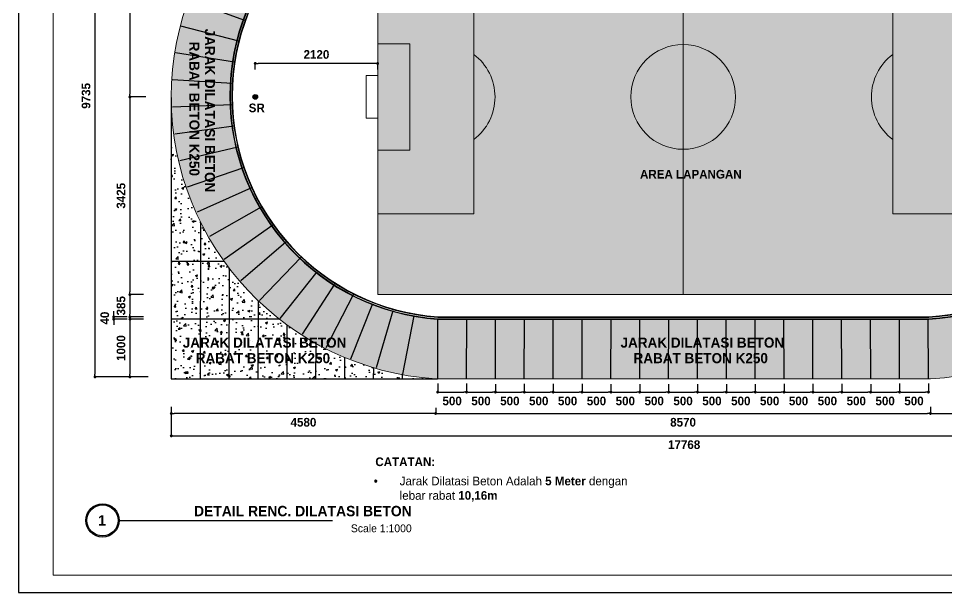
# Model space of a CAD drawing. Header units: centimetres. Extents: x -292707 to 138715, y -53922 to 66277.
# Drawn here: x 113515 to 129587, y -7217 to 2724 of the extents above; entities that cross this region are included whole.
import ezdxf

# ---------------------------------------------------------------- set-up
doc = ezdxf.new("R2010")
doc.units = ezdxf.units.CM
for name, color, linetype in [('A-ALINE-7', 119, 'Continuous'), ('A-ANNOTATION', 144, 'Continuous'), ('A-DIM', 157, 'Continuous'), ('A-TEXT', 254, 'Continuous')]:
    doc.layers.add(name, color=color, linetype=linetype)
for name, color, linetype, lineweight, true_color in [('A-FILL-1', 250, 'Continuous', 0, 0x333333), ('A-FILL-4', 9, 'Continuous', 0, 0x808080), ('A-FILL-5', 7, 'Continuous', 0, 0x999999), ('A-FILL-8', 7, 'Continuous', 0, 0xe6e6e6)]:
    doc.layers.add(name, color=color, linetype=linetype, lineweight=lineweight, true_color=true_color)
doc.styles.add('Scale 1000', font='GOTHICB.TTF', dxfattribs={"height": 150})
doc.styles.add('Scale 500', font='GOTHICB.TTF', dxfattribs={"height": 175})
doc.styles.add('Scale 80', font='GOTHICB.TTF', dxfattribs={"height": 20})
doc.dimstyles.new('Scale 1000', dxfattribs={"dimscale": 0, "dimtxt": 150, "dimasz": 50, "dimexe": 5, "dimexo": 3, "dimgap": 75, "dimtad": 2, "dimdec": 0, "dimtxsty": 'Scale 1000', "dimblk": 'DOT', "dimcen": 2.5, "dimclrd": 256, "dimclre": 256, "dimclrt": 254, "dimadec": 0, "dimazin": 0, "dimtfac": 1, "dimtdec": 0, "dimtmove": 0, "dimatfit": 3, "dimldrblk": 'DOTSMALL', "dimfxl": 1, "dimtfillclr": 256, "dimlwd": -1, "dimlwe": -1, "dimarcsym": 0})

# ---------------------------------------------------------------- blocks, each defined once
blk = doc.blocks.new('jhgkjhkjhkjh')
at = {"layer": 'A-FILL-1', "ltscale": 0.25}
blk.add_lwpolyline([(-1286.61, 931.53), (-933.61, 931.53), (-933.61, 1218.53), (-1286.61, 1218.53)], close=True, dxfattribs=at)
at = {"layer": 'Defpoints'}
blk.add_lwpolyline([(-1296.61, 926.53), (-876.61, 926.53), (-876.61, 1223.53), (-1296.61, 1223.53)], close=True, dxfattribs=at)
blk = doc.blocks.new('_Dot')
at = {"color": 0, "linetype": 'ByBlock', "lineweight": -2}
blk.add_line((-0.5, 0), (-1, 0), dxfattribs=at)
at = {"color": 0, "linetype": 'ByBlock', "const_width": 0.5}
blk.add_lwpolyline([(-0.25, 0, 1), (0.25, 0, 1)], format="xyb", close=True, dxfattribs=at)
blk = doc.blocks.new('*D523')
at = {"layer": 'A-DIM', "ltscale": 0.25, "transparency": 16777216}
for p, q in [((115624, 4791), (115439, 4791)), ((115444, 4741), (115444, 1416)), ((115718, 1366), (115439, 1366))]:
    blk.add_line(p, q, dxfattribs=at)
at = {"layer": 'Defpoints', "color": 0, "ltscale": 0.25, "transparency": 16777216}
for p in [(115627, 4791), (115444, 1366), (115721, 1366)]:
    blk.add_point(p, dxfattribs=at)
at = {"layer": 'A-DIM', "ltscale": 0.25, "transparency": 16777216, "xscale": 50, "yscale": 50, "zscale": 50}
for p, rotation in [((115444, 4791), 90), ((115444, 1366), 270)]:
    blk.add_blockref('_Dot', p, dxfattribs=dict(at, rotation=rotation))
at = {"layer": 'A-DIM', "color": 254, "ltscale": 0.25, "transparency": 16777216, "insert": (115290, 3079), "char_height": 150, "attachment_point": 5, "rotation": 90, "style": 'Scale 1000'}
blk.add_mtext('3425', dxfattribs=at)
blk = doc.blocks.new('_DotSmall')
at = {"color": 0, "linetype": 'ByBlock', "const_width": 0.5}
blk.add_lwpolyline([(-0.0625, 0, 1), (0.0625, 0, 1)], format="xyb", close=True, dxfattribs=at)
blk = doc.blocks.new('*D524')
at = {"layer": 'A-DIM', "ltscale": 0.25, "transparency": 16777216}
for p, q in [((115718, 1366), (115439, 1366)), ((115444, 1316), (115444, -2009)), ((115678, -2059), (115439, -2059))]:
    blk.add_line(p, q, dxfattribs=at)
at = {"layer": 'Defpoints', "color": 0, "ltscale": 0.25, "transparency": 16777216}
for p in [(115721, 1366), (115444, -2059), (115681, -2059)]:
    blk.add_point(p, dxfattribs=at)
at = {"layer": 'A-DIM', "ltscale": 0.25, "transparency": 16777216, "xscale": 50, "yscale": 50, "zscale": 50}
for p, rotation in [((115444, 1366), 90), ((115444, -2059), 270)]:
    blk.add_blockref('_Dot', p, dxfattribs=dict(at, rotation=rotation))
at = {"layer": 'A-DIM', "color": 254, "ltscale": 0.25, "transparency": 16777216, "insert": (115290, -346), "char_height": 150, "attachment_point": 5, "rotation": 90, "style": 'Scale 1000'}
blk.add_mtext('3425', dxfattribs=at)
blk = doc.blocks.new('*D525')
at = {"layer": 'A-DIM', "ltscale": 0.25, "transparency": 16777216}
for p, q in [((115678, -2484), (115439, -2484)), ((115444, -2534), (115444, -3434)), ((115678, -3484), (115439, -3484))]:
    blk.add_line(p, q, dxfattribs=at)
at = {"layer": 'Defpoints', "color": 0, "ltscale": 0.25, "transparency": 16777216}
for p in [(115681, -2484), (115444, -3484), (115681, -3484)]:
    blk.add_point(p, dxfattribs=at)
at = {"layer": 'A-DIM', "ltscale": 0.25, "transparency": 16777216, "xscale": 50, "yscale": 50, "zscale": 50}
for p, rotation in [((115444, -2484), 90), ((115444, -3484), 270)]:
    blk.add_blockref('_Dot', p, dxfattribs=dict(at, rotation=rotation))
at = {"layer": 'A-DIM', "color": 254, "ltscale": 0.25, "transparency": 16777216, "insert": (115290, -2984), "char_height": 150, "attachment_point": 5, "rotation": 90, "style": 'Scale 1000'}
blk.add_mtext('1000', dxfattribs=at)
blk = doc.blocks.new('*D514')
at = {"layer": 'A-DIM', "ltscale": 0.25, "transparency": 16777216}
for p, q in [((115678, -2059), (115439, -2059)), ((115444, -2109), (115444, -2394)), ((115678, -2444), (115439, -2444))]:
    blk.add_line(p, q, dxfattribs=at)
at = {"layer": 'Defpoints', "color": 0, "ltscale": 0.25, "transparency": 16777216}
for p in [(115681, -2059), (115444, -2444), (115681, -2444)]:
    blk.add_point(p, dxfattribs=at)
at = {"layer": 'A-DIM', "ltscale": 0.25, "transparency": 16777216, "xscale": 50, "yscale": 50, "zscale": 50}
for p, rotation in [((115444, -2059), 90), ((115444, -2444), 270)]:
    blk.add_blockref('_Dot', p, dxfattribs=dict(at, rotation=rotation))
at = {"layer": 'A-DIM', "color": 254, "ltscale": 0.25, "transparency": 16777216, "insert": (115290, -2251), "char_height": 150, "attachment_point": 5, "rotation": 90, "style": 'Scale 1000'}
blk.add_mtext('385', dxfattribs=at)
blk = doc.blocks.new('*D501')
at = {"layer": 'A-DIM', "ltscale": 0.25, "transparency": 16777216}
for p, q in [((115163, -2394), (115163, -2344)), ((115396, -2444), (115158, -2444)), ((115396, -2484), (115158, -2484)), ((115163, -2484), (115163, -2444)), ((115163, -2534), (115163, -2584))]:
    blk.add_line(p, q, dxfattribs=at)
at = {"layer": 'Defpoints', "color": 0, "ltscale": 0.25, "transparency": 16777216}
for p in [(115163, -2444), (115399, -2444), (115399, -2484)]:
    blk.add_point(p, dxfattribs=at)
at = {"layer": 'A-DIM', "ltscale": 0.25, "transparency": 16777216, "xscale": 50, "yscale": 50, "zscale": 50}
for p, rotation in [((115163, -2444), 270), ((115163, -2484), 90)]:
    blk.add_blockref('_Dot', p, dxfattribs=dict(at, rotation=rotation))
at = {"layer": 'A-DIM', "color": 254, "ltscale": 0.25, "transparency": 16777216, "insert": (115009, -2465), "char_height": 150, "attachment_point": 5, "rotation": 90, "style": 'Scale 1000'}
blk.add_mtext('40', dxfattribs=at)
blk = doc.blocks.new('*D518')
at = {"layer": 'A-DIM', "ltscale": 0.25, "transparency": 16777216}
for p, q in [((115746, 6251), (114834, 6251)), ((114839, 6201), (114839, -3434)), ((115759, -3484), (114834, -3484))]:
    blk.add_line(p, q, dxfattribs=at)
at = {"layer": 'Defpoints', "color": 0, "ltscale": 0.25, "transparency": 16777216}
for p in [(115749, 6251), (114839, -3484), (115762, -3484)]:
    blk.add_point(p, dxfattribs=at)
at = {"layer": 'A-DIM', "ltscale": 0.25, "transparency": 16777216, "xscale": 50, "yscale": 50, "zscale": 50}
for p, rotation in [((114839, 6251), 90), ((114839, -3484), 270)]:
    blk.add_blockref('_Dot', p, dxfattribs=dict(at, rotation=rotation))
at = {"layer": 'A-DIM', "color": 254, "ltscale": 0.25, "transparency": 16777216, "insert": (114685, 1384), "char_height": 150, "attachment_point": 5, "rotation": 90, "style": 'Scale 1000'}
blk.add_mtext('9735', dxfattribs=at)
blk = doc.blocks.new('gfdgfd')
at = {"layer": 'A-FILL-8'}
h = blk.add_hatch(color=256, dxfattribs=at)
h.dxf.hatch_style = 1
h.paths.add_polyline_path([(29518, 27), (18938, 27), (18938, -6823), (29518, -6823)])
at = {"layer": 'A-FILL-1'}
for p, q in [((24228, -6823), (24228, 27)), ((18938, -1371), (20600, -1371)), ((20600, -1371), (20600, -5425)), ((18938, -2476), (19492, -2476)), ((19492, -4320), (19492, -2476)), ((18938, -3029), (18736, -3029)), ((18736, -3767), (18736, -3029)), ((18938, -3767), (18736, -3767)), ((18938, -4320), (19492, -4320)), ((18938, -5425), (20600, -5425))]:
    blk.add_line(p, q, dxfattribs=at)
blk.add_lwpolyline([(29518, 27), (18938, 27), (18938, -6823), (29518, -6823)], close=True, dxfattribs=at)
for points in [[(29518, -1371), (27856, -1371), (27856, -5425), (29518, -5425)], [(29518, -4320), (28964, -4320), (28964, -2476), (29518, -2476)], [(29518, -3767), (29719, -3767), (29719, -3029), (29518, -3029)]]:
    blk.add_lwpolyline(points, dxfattribs=at)
blk.add_circle((24228, -3398), 907, dxfattribs=at)
for centre, start, end in [((20046, -3398), 306.9482, 53.0518), ((28410, -3398), 126.9482, 233.0518)]:
    blk.add_arc(centre, 922, start, end, dxfattribs=at)
blk = doc.blocks.new('*D502')
at = {"layer": 'A-DIM', "ltscale": 0.25, "transparency": 16777216}
for p, q in [((117615, 1841), (117615, 1952)), ((119686, 1947), (117665, 1947)), ((119736, 1842), (119736, 1952))]:
    blk.add_line(p, q, dxfattribs=at)
at = {"layer": 'Defpoints', "color": 0, "ltscale": 0.25, "transparency": 16777216}
for p in [(117615, 1947), (117615, 1838), (119736, 1839)]:
    blk.add_point(p, dxfattribs=at)
at = {"layer": 'A-DIM', "ltscale": 0.25, "transparency": 16777216, "xscale": 50, "yscale": 50, "zscale": 50, "rotation": 180}
blk.add_blockref('_Dot', (117615, 1947), dxfattribs=at)
at = {"layer": 'A-DIM', "ltscale": 0.25, "transparency": 16777216, "xscale": 50, "yscale": 50, "zscale": 50}
blk.add_blockref('_Dot', (119736, 1947), dxfattribs=at)
at = {"layer": 'A-DIM', "color": 254, "ltscale": 0.25, "transparency": 16777216, "insert": (118675, 2101), "char_height": 150, "attachment_point": 5, "style": 'Scale 1000'}
blk.add_mtext('2120', dxfattribs=at)
blk = doc.blocks.new('*D506')
at = {"layer": 'A-DIM', "ltscale": 0.25, "transparency": 16777216}
for p, q in [((116160, -4003), (116160, -4122)), ((120690, -4117), (116210, -4117)), ((120740, -4019), (120740, -4122))]:
    blk.add_line(p, q, dxfattribs=at)
at = {"layer": 'Defpoints', "color": 0, "ltscale": 0.25, "transparency": 16777216}
for p in [(116160, -4000), (120740, -4016), (116160, -4117)]:
    blk.add_point(p, dxfattribs=at)
at = {"layer": 'A-DIM', "ltscale": 0.25, "transparency": 16777216, "xscale": 50, "yscale": 50, "zscale": 50, "rotation": 180}
blk.add_blockref('_Dot', (116160, -4117), dxfattribs=at)
at = {"layer": 'A-DIM', "ltscale": 0.25, "transparency": 16777216, "xscale": 50, "yscale": 50, "zscale": 50}
blk.add_blockref('_Dot', (120740, -4117), dxfattribs=at)
at = {"layer": 'A-DIM', "color": 254, "ltscale": 0.25, "transparency": 16777216, "insert": (118450, -4270), "char_height": 150, "attachment_point": 5, "style": 'Scale 1000'}
blk.add_mtext('4580', dxfattribs=at)
blk = doc.blocks.new('*D507')
at = {"layer": 'A-DIM', "ltscale": 0.25, "transparency": 16777216}
for p, q in [((129310, -4003), (129310, -4122)), ((120740, -4019), (120740, -4122)), ((120790, -4117), (129260, -4117))]:
    blk.add_line(p, q, dxfattribs=at)
at = {"layer": 'Defpoints', "color": 0, "ltscale": 0.25, "transparency": 16777216}
for p in [(120740, -4016), (129310, -4000), (129310, -4117)]:
    blk.add_point(p, dxfattribs=at)
at = {"layer": 'A-DIM', "ltscale": 0.25, "transparency": 16777216, "xscale": 50, "yscale": 50, "zscale": 50, "rotation": 180}
blk.add_blockref('_Dot', (120740, -4117), dxfattribs=at)
at = {"layer": 'A-DIM', "ltscale": 0.25, "transparency": 16777216, "xscale": 50, "yscale": 50, "zscale": 50}
blk.add_blockref('_Dot', (129310, -4117), dxfattribs=at)
at = {"layer": 'A-DIM', "color": 254, "ltscale": 0.25, "transparency": 16777216, "insert": (125025, -4270), "char_height": 150, "attachment_point": 5, "style": 'Scale 1000'}
blk.add_mtext('8570', dxfattribs=at)
blk = doc.blocks.new('*U569')
at = {"layer": 'A-ANNOTATION'}
h = blk.add_hatch(color=256, dxfattribs=at)
h.dxf.hatch_style = 1
h.paths.add_polyline_path([(62379.6, 26197.9, 1), (62443.6, 26197.9, 1)])
h.paths.add_polyline_path([(62441.6, 26197.9, -1), (62381.6, 26197.9, -1)], flags=16)
blk.add_lwpolyline([(62443.6, 26197.9), (62854.1, 26197.9)], dxfattribs=at)
for radius in [32, 30]:
    blk.add_circle((62411.6, 26197.9), radius, dxfattribs=at)
blk = doc.blocks.new('*D527')
at = {"layer": 'A-DIM', "ltscale": 5, "transparency": 16777216}
for p, q in [((129310, -4003), (129310, -4122)), ((133928, -4001), (133928, -4122)), ((129360, -4117), (133878, -4117))]:
    blk.add_line(p, q, dxfattribs=at)
at = {"layer": 'Defpoints', "color": 0, "ltscale": 5, "transparency": 16777216}
for p in [(129310, -4000), (133928, -3998), (133928, -4117)]:
    blk.add_point(p, dxfattribs=at)
at = {"layer": 'A-DIM', "ltscale": 5, "transparency": 16777216, "xscale": 50, "yscale": 50, "zscale": 50, "rotation": 180}
blk.add_blockref('_Dot', (129310, -4117), dxfattribs=at)
at = {"layer": 'A-DIM', "ltscale": 5, "transparency": 16777216, "xscale": 50, "yscale": 50, "zscale": 50}
blk.add_blockref('_Dot', (133928, -4117), dxfattribs=at)
at = {"layer": 'A-DIM', "color": 254, "ltscale": 5, "transparency": 16777216, "insert": (131619, -4270), "char_height": 150, "attachment_point": 5, "style": 'Scale 1000'}
blk.add_mtext('4618', dxfattribs=at)
blk = doc.blocks.new('*D528')
at = {"layer": 'A-DIM', "ltscale": 0.25, "transparency": 16777216}
for p, q in [((116160, -4003), (116160, -4510)), ((133928, -4003), (133928, -4510)), ((116210, -4505), (133878, -4505))]:
    blk.add_line(p, q, dxfattribs=at)
at = {"layer": 'Defpoints', "color": 0, "ltscale": 0.25, "transparency": 16777216}
for p in [(116160, -4000), (133928, -4000), (133928, -4505)]:
    blk.add_point(p, dxfattribs=at)
at = {"layer": 'A-DIM', "ltscale": 0.25, "transparency": 16777216, "xscale": 50, "yscale": 50, "zscale": 50, "rotation": 180}
blk.add_blockref('_Dot', (116160, -4505), dxfattribs=at)
at = {"layer": 'A-DIM', "ltscale": 0.25, "transparency": 16777216, "xscale": 50, "yscale": 50, "zscale": 50}
blk.add_blockref('_Dot', (133928, -4505), dxfattribs=at)
at = {"layer": 'A-DIM', "color": 254, "ltscale": 0.25, "transparency": 16777216, "insert": (125044, -4658), "char_height": 150, "attachment_point": 5, "style": 'Scale 1000'}
blk.add_mtext('17768', dxfattribs=at)
blk = doc.blocks.new('*D529')
at = {"layer": 'A-DIM', "ltscale": 0.25, "transparency": 16777216}
for p, q in [((120775, -3599), (120775, -3752)), ((121275, -3600), (121275, -3752)), ((120825, -3747), (121225, -3747))]:
    blk.add_line(p, q, dxfattribs=at)
at = {"layer": 'Defpoints', "color": 0, "ltscale": 0.25, "transparency": 16777216}
for p in [(120775, -3596), (121275, -3597), (121275, -3747)]:
    blk.add_point(p, dxfattribs=at)
at = {"layer": 'A-DIM', "ltscale": 0.25, "transparency": 16777216, "xscale": 50, "yscale": 50, "zscale": 50, "rotation": 180}
blk.add_blockref('_Dot', (120775, -3747), dxfattribs=at)
at = {"layer": 'A-DIM', "ltscale": 0.25, "transparency": 16777216, "xscale": 50, "yscale": 50, "zscale": 50}
blk.add_blockref('_Dot', (121275, -3747), dxfattribs=at)
at = {"layer": 'A-DIM', "color": 254, "ltscale": 0.25, "transparency": 16777216, "insert": (121025, -3901), "char_height": 150, "attachment_point": 5, "style": 'Scale 1000'}
blk.add_mtext('500', dxfattribs=at)
blk = doc.blocks.new('*D530')
at = {"layer": 'A-DIM', "ltscale": 5, "transparency": 16777216}
for p, q in [((121275, -3600), (121275, -3752)), ((121775, -3609), (121775, -3752)), ((121325, -3747), (121725, -3747))]:
    blk.add_line(p, q, dxfattribs=at)
at = {"layer": 'Defpoints', "color": 0, "ltscale": 5, "transparency": 16777216}
for p in [(121275, -3597), (121775, -3606), (121775, -3747)]:
    blk.add_point(p, dxfattribs=at)
at = {"layer": 'A-DIM', "ltscale": 5, "transparency": 16777216, "xscale": 50, "yscale": 50, "zscale": 50, "rotation": 180}
blk.add_blockref('_Dot', (121275, -3747), dxfattribs=at)
at = {"layer": 'A-DIM', "ltscale": 5, "transparency": 16777216, "xscale": 50, "yscale": 50, "zscale": 50}
blk.add_blockref('_Dot', (121775, -3747), dxfattribs=at)
at = {"layer": 'A-DIM', "color": 254, "ltscale": 5, "transparency": 16777216, "insert": (121525, -3901), "char_height": 150, "attachment_point": 5, "style": 'Scale 1000'}
blk.add_mtext('500', dxfattribs=at)
blk = doc.blocks.new('*D531')
at = {"layer": 'A-DIM', "ltscale": 5, "transparency": 16777216}
for p, q in [((121775, -3609), (121775, -3752)), ((122275, -3605), (122275, -3752)), ((121825, -3747), (122225, -3747))]:
    blk.add_line(p, q, dxfattribs=at)
at = {"layer": 'Defpoints', "color": 0, "ltscale": 5, "transparency": 16777216}
for p in [(121775, -3606), (122275, -3602), (122275, -3747)]:
    blk.add_point(p, dxfattribs=at)
at = {"layer": 'A-DIM', "ltscale": 5, "transparency": 16777216, "xscale": 50, "yscale": 50, "zscale": 50, "rotation": 180}
blk.add_blockref('_Dot', (121775, -3747), dxfattribs=at)
at = {"layer": 'A-DIM', "ltscale": 5, "transparency": 16777216, "xscale": 50, "yscale": 50, "zscale": 50}
blk.add_blockref('_Dot', (122275, -3747), dxfattribs=at)
at = {"layer": 'A-DIM', "color": 254, "ltscale": 5, "transparency": 16777216, "insert": (122025, -3901), "char_height": 150, "attachment_point": 5, "style": 'Scale 1000'}
blk.add_mtext('500', dxfattribs=at)
blk = doc.blocks.new('*D532')
at = {"layer": 'A-DIM', "ltscale": 5, "transparency": 16777216}
for p, q in [((122275, -3605), (122275, -3752)), ((122775, -3605), (122775, -3752)), ((122325, -3747), (122725, -3747))]:
    blk.add_line(p, q, dxfattribs=at)
at = {"layer": 'Defpoints', "color": 0, "ltscale": 5, "transparency": 16777216}
for p in [(122275, -3602), (122775, -3602), (122775, -3747)]:
    blk.add_point(p, dxfattribs=at)
at = {"layer": 'A-DIM', "ltscale": 5, "transparency": 16777216, "xscale": 50, "yscale": 50, "zscale": 50, "rotation": 180}
blk.add_blockref('_Dot', (122275, -3747), dxfattribs=at)
at = {"layer": 'A-DIM', "ltscale": 5, "transparency": 16777216, "xscale": 50, "yscale": 50, "zscale": 50}
blk.add_blockref('_Dot', (122775, -3747), dxfattribs=at)
at = {"layer": 'A-DIM', "color": 254, "ltscale": 5, "transparency": 16777216, "insert": (122525, -3901), "char_height": 150, "attachment_point": 5, "style": 'Scale 1000'}
blk.add_mtext('500', dxfattribs=at)
blk = doc.blocks.new('*D533')
at = {"layer": 'A-DIM', "ltscale": 5, "transparency": 16777216}
for p, q in [((122775, -3605), (122775, -3752)), ((123275, -3605), (123275, -3752)), ((122825, -3747), (123225, -3747))]:
    blk.add_line(p, q, dxfattribs=at)
at = {"layer": 'Defpoints', "color": 0, "ltscale": 5, "transparency": 16777216}
for p in [(122775, -3602), (123275, -3602), (123275, -3747)]:
    blk.add_point(p, dxfattribs=at)
at = {"layer": 'A-DIM', "ltscale": 5, "transparency": 16777216, "xscale": 50, "yscale": 50, "zscale": 50, "rotation": 180}
blk.add_blockref('_Dot', (122775, -3747), dxfattribs=at)
at = {"layer": 'A-DIM', "ltscale": 5, "transparency": 16777216, "xscale": 50, "yscale": 50, "zscale": 50}
blk.add_blockref('_Dot', (123275, -3747), dxfattribs=at)
at = {"layer": 'A-DIM', "color": 254, "ltscale": 5, "transparency": 16777216, "insert": (123025, -3901), "char_height": 150, "attachment_point": 5, "style": 'Scale 1000'}
blk.add_mtext('500', dxfattribs=at)
blk = doc.blocks.new('*D534')
at = {"layer": 'A-DIM', "ltscale": 5, "transparency": 16777216}
for p, q in [((123275, -3605), (123275, -3752)), ((123775, -3609), (123775, -3752)), ((123325, -3747), (123725, -3747))]:
    blk.add_line(p, q, dxfattribs=at)
at = {"layer": 'Defpoints', "color": 0, "ltscale": 5, "transparency": 16777216}
for p in [(123275, -3602), (123775, -3606), (123775, -3747)]:
    blk.add_point(p, dxfattribs=at)
at = {"layer": 'A-DIM', "ltscale": 5, "transparency": 16777216, "xscale": 50, "yscale": 50, "zscale": 50, "rotation": 180}
blk.add_blockref('_Dot', (123275, -3747), dxfattribs=at)
at = {"layer": 'A-DIM', "ltscale": 5, "transparency": 16777216, "xscale": 50, "yscale": 50, "zscale": 50}
blk.add_blockref('_Dot', (123775, -3747), dxfattribs=at)
at = {"layer": 'A-DIM', "color": 254, "ltscale": 5, "transparency": 16777216, "insert": (123525, -3901), "char_height": 150, "attachment_point": 5, "style": 'Scale 1000'}
blk.add_mtext('500', dxfattribs=at)
blk = doc.blocks.new('*D535')
at = {"layer": 'A-DIM', "ltscale": 5, "transparency": 16777216}
for p, q in [((123775, -3609), (123775, -3752)), ((124275, -3609), (124275, -3752)), ((123825, -3747), (124225, -3747))]:
    blk.add_line(p, q, dxfattribs=at)
at = {"layer": 'Defpoints', "color": 0, "ltscale": 5, "transparency": 16777216}
for p in [(123775, -3606), (124275, -3606), (124275, -3747)]:
    blk.add_point(p, dxfattribs=at)
at = {"layer": 'A-DIM', "ltscale": 5, "transparency": 16777216, "xscale": 50, "yscale": 50, "zscale": 50, "rotation": 180}
blk.add_blockref('_Dot', (123775, -3747), dxfattribs=at)
at = {"layer": 'A-DIM', "ltscale": 5, "transparency": 16777216, "xscale": 50, "yscale": 50, "zscale": 50}
blk.add_blockref('_Dot', (124275, -3747), dxfattribs=at)
at = {"layer": 'A-DIM', "color": 254, "ltscale": 5, "transparency": 16777216, "insert": (124025, -3901), "char_height": 150, "attachment_point": 5, "style": 'Scale 1000'}
blk.add_mtext('500', dxfattribs=at)
blk = doc.blocks.new('*D536')
at = {"layer": 'A-DIM', "ltscale": 5, "transparency": 16777216}
for p, q in [((124275, -3609), (124275, -3752)), ((124775, -3609), (124775, -3752)), ((124325, -3747), (124725, -3747))]:
    blk.add_line(p, q, dxfattribs=at)
at = {"layer": 'Defpoints', "color": 0, "ltscale": 5, "transparency": 16777216}
for p in [(124275, -3606), (124775, -3606), (124775, -3747)]:
    blk.add_point(p, dxfattribs=at)
at = {"layer": 'A-DIM', "ltscale": 5, "transparency": 16777216, "xscale": 50, "yscale": 50, "zscale": 50, "rotation": 180}
blk.add_blockref('_Dot', (124275, -3747), dxfattribs=at)
at = {"layer": 'A-DIM', "ltscale": 5, "transparency": 16777216, "xscale": 50, "yscale": 50, "zscale": 50}
blk.add_blockref('_Dot', (124775, -3747), dxfattribs=at)
at = {"layer": 'A-DIM', "color": 254, "ltscale": 5, "transparency": 16777216, "insert": (124525, -3901), "char_height": 150, "attachment_point": 5, "style": 'Scale 1000'}
blk.add_mtext('500', dxfattribs=at)
blk = doc.blocks.new('*D537')
at = {"layer": 'A-DIM', "ltscale": 5, "transparency": 16777216}
for p, q in [((124775, -3609), (124775, -3752)), ((125275, -3609), (125275, -3752)), ((124825, -3747), (125225, -3747))]:
    blk.add_line(p, q, dxfattribs=at)
at = {"layer": 'Defpoints', "color": 0, "ltscale": 5, "transparency": 16777216}
for p in [(124775, -3606), (125275, -3606), (125275, -3747)]:
    blk.add_point(p, dxfattribs=at)
at = {"layer": 'A-DIM', "ltscale": 5, "transparency": 16777216, "xscale": 50, "yscale": 50, "zscale": 50, "rotation": 180}
blk.add_blockref('_Dot', (124775, -3747), dxfattribs=at)
at = {"layer": 'A-DIM', "ltscale": 5, "transparency": 16777216, "xscale": 50, "yscale": 50, "zscale": 50}
blk.add_blockref('_Dot', (125275, -3747), dxfattribs=at)
at = {"layer": 'A-DIM', "color": 254, "ltscale": 5, "transparency": 16777216, "insert": (125025, -3901), "char_height": 150, "attachment_point": 5, "style": 'Scale 1000'}
blk.add_mtext('500', dxfattribs=at)
blk = doc.blocks.new('*D538')
at = {"layer": 'A-DIM', "ltscale": 5, "transparency": 16777216}
for p, q in [((125275, -3609), (125275, -3752)), ((125775, -3609), (125775, -3752)), ((125325, -3747), (125725, -3747))]:
    blk.add_line(p, q, dxfattribs=at)
at = {"layer": 'Defpoints', "color": 0, "ltscale": 5, "transparency": 16777216}
for p in [(125275, -3606), (125775, -3606), (125775, -3747)]:
    blk.add_point(p, dxfattribs=at)
at = {"layer": 'A-DIM', "ltscale": 5, "transparency": 16777216, "xscale": 50, "yscale": 50, "zscale": 50, "rotation": 180}
blk.add_blockref('_Dot', (125275, -3747), dxfattribs=at)
at = {"layer": 'A-DIM', "ltscale": 5, "transparency": 16777216, "xscale": 50, "yscale": 50, "zscale": 50}
blk.add_blockref('_Dot', (125775, -3747), dxfattribs=at)
at = {"layer": 'A-DIM', "color": 254, "ltscale": 5, "transparency": 16777216, "insert": (125525, -3901), "char_height": 150, "attachment_point": 5, "style": 'Scale 1000'}
blk.add_mtext('500', dxfattribs=at)
blk = doc.blocks.new('*D539')
at = {"layer": 'A-DIM', "ltscale": 5, "transparency": 16777216}
for p, q in [((125775, -3609), (125775, -3752)), ((126275, -3609), (126275, -3752)), ((125825, -3747), (126225, -3747))]:
    blk.add_line(p, q, dxfattribs=at)
at = {"layer": 'Defpoints', "color": 0, "ltscale": 5, "transparency": 16777216}
for p in [(125775, -3606), (126275, -3606), (126275, -3747)]:
    blk.add_point(p, dxfattribs=at)
at = {"layer": 'A-DIM', "ltscale": 5, "transparency": 16777216, "xscale": 50, "yscale": 50, "zscale": 50, "rotation": 180}
blk.add_blockref('_Dot', (125775, -3747), dxfattribs=at)
at = {"layer": 'A-DIM', "ltscale": 5, "transparency": 16777216, "xscale": 50, "yscale": 50, "zscale": 50}
blk.add_blockref('_Dot', (126275, -3747), dxfattribs=at)
at = {"layer": 'A-DIM', "color": 254, "ltscale": 5, "transparency": 16777216, "insert": (126025, -3901), "char_height": 150, "attachment_point": 5, "style": 'Scale 1000'}
blk.add_mtext('500', dxfattribs=at)
blk = doc.blocks.new('*D540')
at = {"layer": 'A-DIM', "ltscale": 5, "transparency": 16777216}
for p, q in [((126275, -3609), (126275, -3752)), ((126775, -3605), (126775, -3752)), ((126325, -3747), (126725, -3747))]:
    blk.add_line(p, q, dxfattribs=at)
at = {"layer": 'Defpoints', "color": 0, "ltscale": 5, "transparency": 16777216}
for p in [(126275, -3606), (126775, -3602), (126775, -3747)]:
    blk.add_point(p, dxfattribs=at)
at = {"layer": 'A-DIM', "ltscale": 5, "transparency": 16777216, "xscale": 50, "yscale": 50, "zscale": 50, "rotation": 180}
blk.add_blockref('_Dot', (126275, -3747), dxfattribs=at)
at = {"layer": 'A-DIM', "ltscale": 5, "transparency": 16777216, "xscale": 50, "yscale": 50, "zscale": 50}
blk.add_blockref('_Dot', (126775, -3747), dxfattribs=at)
at = {"layer": 'A-DIM', "color": 254, "ltscale": 5, "transparency": 16777216, "insert": (126525, -3901), "char_height": 150, "attachment_point": 5, "style": 'Scale 1000'}
blk.add_mtext('500', dxfattribs=at)
blk = doc.blocks.new('*D541')
at = {"layer": 'A-DIM', "ltscale": 5, "transparency": 16777216}
for p, q in [((126775, -3605), (126775, -3752)), ((127275, -3605), (127275, -3752)), ((126825, -3747), (127225, -3747))]:
    blk.add_line(p, q, dxfattribs=at)
at = {"layer": 'Defpoints', "color": 0, "ltscale": 5, "transparency": 16777216}
for p in [(126775, -3602), (127275, -3602), (127275, -3747)]:
    blk.add_point(p, dxfattribs=at)
at = {"layer": 'A-DIM', "ltscale": 5, "transparency": 16777216, "xscale": 50, "yscale": 50, "zscale": 50, "rotation": 180}
blk.add_blockref('_Dot', (126775, -3747), dxfattribs=at)
at = {"layer": 'A-DIM', "ltscale": 5, "transparency": 16777216, "xscale": 50, "yscale": 50, "zscale": 50}
blk.add_blockref('_Dot', (127275, -3747), dxfattribs=at)
at = {"layer": 'A-DIM', "color": 254, "ltscale": 5, "transparency": 16777216, "insert": (127025, -3901), "char_height": 150, "attachment_point": 5, "style": 'Scale 1000'}
blk.add_mtext('500', dxfattribs=at)
blk = doc.blocks.new('*D542')
at = {"layer": 'A-DIM', "ltscale": 5, "transparency": 16777216}
for p, q in [((127275, -3605), (127275, -3752)), ((127775, -3605), (127775, -3752)), ((127325, -3747), (127725, -3747))]:
    blk.add_line(p, q, dxfattribs=at)
at = {"layer": 'Defpoints', "color": 0, "ltscale": 5, "transparency": 16777216}
for p in [(127275, -3602), (127775, -3602), (127775, -3747)]:
    blk.add_point(p, dxfattribs=at)
at = {"layer": 'A-DIM', "ltscale": 5, "transparency": 16777216, "xscale": 50, "yscale": 50, "zscale": 50, "rotation": 180}
blk.add_blockref('_Dot', (127275, -3747), dxfattribs=at)
at = {"layer": 'A-DIM', "ltscale": 5, "transparency": 16777216, "xscale": 50, "yscale": 50, "zscale": 50}
blk.add_blockref('_Dot', (127775, -3747), dxfattribs=at)
at = {"layer": 'A-DIM', "color": 254, "ltscale": 5, "transparency": 16777216, "insert": (127525, -3901), "char_height": 150, "attachment_point": 5, "style": 'Scale 1000'}
blk.add_mtext('500', dxfattribs=at)
blk = doc.blocks.new('*D543')
at = {"layer": 'A-DIM', "ltscale": 5, "transparency": 16777216}
for p, q in [((127775, -3605), (127775, -3752)), ((128275, -3609), (128275, -3752)), ((127825, -3747), (128225, -3747))]:
    blk.add_line(p, q, dxfattribs=at)
at = {"layer": 'Defpoints', "color": 0, "ltscale": 5, "transparency": 16777216}
for p in [(127775, -3602), (128275, -3606), (128275, -3747)]:
    blk.add_point(p, dxfattribs=at)
at = {"layer": 'A-DIM', "ltscale": 5, "transparency": 16777216, "xscale": 50, "yscale": 50, "zscale": 50, "rotation": 180}
blk.add_blockref('_Dot', (127775, -3747), dxfattribs=at)
at = {"layer": 'A-DIM', "ltscale": 5, "transparency": 16777216, "xscale": 50, "yscale": 50, "zscale": 50}
blk.add_blockref('_Dot', (128275, -3747), dxfattribs=at)
at = {"layer": 'A-DIM', "color": 254, "ltscale": 5, "transparency": 16777216, "insert": (128025, -3901), "char_height": 150, "attachment_point": 5, "style": 'Scale 1000'}
blk.add_mtext('500', dxfattribs=at)
blk = doc.blocks.new('*D544')
at = {"layer": 'A-DIM', "ltscale": 5, "transparency": 16777216}
for p, q in [((128275, -3609), (128275, -3752)), ((128775, -3599), (128775, -3752)), ((128325, -3747), (128725, -3747))]:
    blk.add_line(p, q, dxfattribs=at)
at = {"layer": 'Defpoints', "color": 0, "ltscale": 5, "transparency": 16777216}
for p in [(128275, -3606), (128775, -3596), (128775, -3747)]:
    blk.add_point(p, dxfattribs=at)
at = {"layer": 'A-DIM', "ltscale": 5, "transparency": 16777216, "xscale": 50, "yscale": 50, "zscale": 50, "rotation": 180}
blk.add_blockref('_Dot', (128275, -3747), dxfattribs=at)
at = {"layer": 'A-DIM', "ltscale": 5, "transparency": 16777216, "xscale": 50, "yscale": 50, "zscale": 50}
blk.add_blockref('_Dot', (128775, -3747), dxfattribs=at)
at = {"layer": 'A-DIM', "color": 254, "ltscale": 5, "transparency": 16777216, "insert": (128525, -3901), "char_height": 150, "attachment_point": 5, "style": 'Scale 1000'}
blk.add_mtext('500', dxfattribs=at)
blk = doc.blocks.new('*D545')
at = {"layer": 'A-DIM', "ltscale": 5, "transparency": 16777216}
for p, q in [((128775, -3599), (128775, -3752)), ((129275, -3599), (129275, -3752)), ((128825, -3747), (129225, -3747))]:
    blk.add_line(p, q, dxfattribs=at)
at = {"layer": 'Defpoints', "color": 0, "ltscale": 5, "transparency": 16777216}
for p in [(128775, -3596), (129275, -3596), (129275, -3747)]:
    blk.add_point(p, dxfattribs=at)
at = {"layer": 'A-DIM', "ltscale": 5, "transparency": 16777216, "xscale": 50, "yscale": 50, "zscale": 50, "rotation": 180}
blk.add_blockref('_Dot', (128775, -3747), dxfattribs=at)
at = {"layer": 'A-DIM', "ltscale": 5, "transparency": 16777216, "xscale": 50, "yscale": 50, "zscale": 50}
blk.add_blockref('_Dot', (129275, -3747), dxfattribs=at)
at = {"layer": 'A-DIM', "color": 254, "ltscale": 5, "transparency": 16777216, "insert": (129025, -3901), "char_height": 150, "attachment_point": 5, "style": 'Scale 1000'}
blk.add_mtext('500', dxfattribs=at)
blk = doc.blocks.new('*U546')
at = {"layer": 'A-FILL-4', "ltscale": 0.14}
blk.add_lwpolyline([(45, 662, 0.949076), (9640, -1164), (11246, 7254, 0.937365), (1651, 9079)], format="xyb", close=True, dxfattribs=at)
blk = doc.blocks.new('*U547')
at = {"color": 0, "linetype": 'ByBlock', "lineweight": -2, "transparency": 16777216, "rotation": 100.8030864485444}
blk.add_blockref('*U546', (129968, -3436), dxfattribs=at)
blk = doc.blocks.new('*U548')
at = {"ltscale": 5}
blk.add_lwpolyline([(-97, 507), (97, -507)], dxfattribs=at)
blk = doc.blocks.new('*U549')
at = {"layer": 'A-ALINE-7', "color": 0, "linetype": 'ByBlock', "lineweight": -2, "transparency": 16777216}
for p, rotation in [((129376, 5761), 164.9999999999999), ((129794, 5710), 159.4999999999999), ((130205, 5619), 153.9999999999998), ((130606, 5489), 148.4999999999999), ((130992, 5321), 142.9999999999999), ((131361, 5117), 137.4999999999998), ((131708, 4879), 131.9999999999999), ((132031, 4608), 126.4999999999999), ((132326, 4307), 120.9999999999999), ((132591, 3980), 115.4999999999999), ((132824, 3629), 109.9999999999999), ((133022, 3257), 104.4999999999999), ((133183, 2868), 98.99999999999991), ((133306, 2465), 93.49999999999989), ((133390, 2052), 87.99999999999989), ((133434, 1633), 82.4999999999999), ((133438, 1212), 76.9999999999999), ((133401, 792), 71.49999999999987), ((133325, 378), 65.99999999999991), ((133209, -27), 60.49999999999985), ((133055, -419), 54.9999999999999), ((132863, -794), 49.49999999999989), ((132637, -1149), 43.99999999999991), ((132378, -1481), 38.49999999999991), ((132088, -1787), 32.99999999999991), ((131770, -2064), 27.49999999999988), ((131427, -2308), 21.99999999999991), ((131062, -2519), 16.49999999999991), ((130679, -2694), 10.99999999999986), ((130281, -2831), 5.499999999999839)]:
    blk.add_blockref('*U548', p, dxfattribs=dict(at, rotation=rotation))
blk.add_blockref('*U548', (129871, -2929), dxfattribs=at)
blk = doc.blocks.new('*U550')
at = {"ltscale": 5}
blk.add_lwpolyline([(-97, 507), (97, -507)], dxfattribs=at)
blk = doc.blocks.new('*U551')
at = {"layer": 'A-ALINE-7', "color": 0, "linetype": 'ByBlock', "lineweight": -2, "transparency": 16777216}
for p, rotation in [((129376, 5761), 164.9999999999999), ((129794, 5710), 159.4999999999999), ((130205, 5619), 153.9999999999998), ((130606, 5489), 148.4999999999999), ((130992, 5321), 142.9999999999999), ((131361, 5117), 137.4999999999998), ((131708, 4879), 131.9999999999999), ((132031, 4608), 126.4999999999999), ((132326, 4307), 120.9999999999999), ((132591, 3980), 115.4999999999999), ((132824, 3629), 109.9999999999999), ((133022, 3257), 104.4999999999999), ((133183, 2868), 98.99999999999991), ((133306, 2465), 93.49999999999989), ((133390, 2052), 87.99999999999989), ((133434, 1633), 82.4999999999999), ((133438, 1212), 76.9999999999999), ((133401, 792), 71.49999999999987), ((133325, 378), 65.99999999999991), ((133209, -27), 60.49999999999985), ((133055, -419), 54.9999999999999), ((132863, -794), 49.49999999999989), ((132637, -1149), 43.99999999999991), ((132378, -1481), 38.49999999999991), ((132088, -1787), 32.99999999999991), ((131770, -2064), 27.49999999999988), ((131427, -2308), 21.99999999999991), ((131062, -2519), 16.49999999999991), ((130679, -2694), 10.99999999999986), ((130281, -2831), 5.499999999999839)]:
    blk.add_blockref('*U550', p, dxfattribs=dict(at, rotation=rotation))
blk.add_blockref('*U550', (129871, -2929), dxfattribs=at)

msp = doc.modelspace()

# ---------------------------------------------------------------- hatches: boundary and pattern name
at = {"ltscale": 5}
h = msp.add_hatch(dxfattribs=at)
h.set_pattern_fill('AR-CONC', color=256, scale=2)
h.set_pattern_definition([(50, (0, 23052.6), (364.36934, -31.8782), [38.1, -419.1]), (355, (0, 23052.6), (-70.4868, 382.1137), [30.48, -335.2812]), (100.45144, (30.36, 23049.93), (293.8825, 350.2355), [32.38, -356.1805]), (46.1842, (0, 23154.2), (542.1581, -84.0847), [57.15, -628.65]), (96.63556, (45.2, 23147.2), (474.8083, 494.8522), [48.57, -534.2712]), (351.18415, (0, 23154.2), (474.8083, 494.8522), [45.72, -502.9195]), (21, (50.8, 23128.8), (303.2288, -204.5304), [38.1, -419.1]), (326, (50.8, 23128.8), (123.6041, 368.3759), [30.48, -335.28]), (71.45144, (76.07, 23111.75), (426.8328, 163.8455), [32.38, -356.1799]), (37.5, (0, 23052.59), (6.17721, 169.11008), [0, -331.216, 0, -340.36, 0, -336.55]), (7.5, (0, 23052.59), (133.63933, 200.36115), [0, -194.056, 0, -323.596, 0, -128.27]), (327.5, (-113.28, 23052.59), (271.18119, -11.45749), [0, -127, 0, -396.24, 0, -525.78]), (317.5, (-164.08, 23052.6), (296.25836, 50.853), [0, -165.1, 0, -263.144, 0, -373.38])])
h.paths.add_polyline_path([(129304.2, 6251), (120734.9, 6251, 0.9373651), (120740, -3516), (129309.3, -3516, 0.9490759)])
h.paths.add_polyline_path([(129276.4, 5251, -0.9429613), (129280.9, -2484), (120774.5, -2484, -0.9298981), (120769.9, 5251)], flags=16)
h = msp.add_hatch(dxfattribs=at)
h.set_pattern_fill('AR-CONC', color=256, scale=2)
h.paths.add_polyline_path([(116159.8, 1358.8), (116159.8, -3516), (117741.1, -3516), (120740, -3516, -0.3950313)])
at = {"layer": 'A-FILL-5'}
h = msp.add_hatch(color=256, dxfattribs=at)
h.dxf.hatch_style = 1
edge = h.paths.add_edge_path()
edge.add_arc((117615.6, 1365.9), 40, 0, 360)

# ---------------------------------------------------------------- linework, layer by layer
at = {"ltscale": 5}
msp.add_lwpolyline([(116159.8, 1358.8), (116159.8, -3516), (117741.1, -3516)], dxfattribs=at)
at = {"layer": 'A-ALINE-7', "ltscale": 0.14}
for points in [[(129280.9, -2484, 0.9429613), (129276.4, 5251), (120769.9, 5251, 0.9298981), (120774.5, -2484)], [(129280.8, -2479, 0.9429254), (129276.3, 5246), (120770.1, 5246, 0.9298544), (120774.6, -2479)], [(129279.9, -2449, 0.9427091), (129275.4, 5216), (120771.2, 5216, 0.9295904), (120775.7, -2449)]]:
    msp.add_lwpolyline(points, format="xyb", close=True, dxfattribs=at)
msp.add_lwpolyline([(129279.8, -2444, 0.9426728), (129275.3, 5211), (120771.4, 5211, 0.9295461), (120775.9, -2444), (129279.8, -2444)], format="xyb", dxfattribs=at)
at = {"layer": 'A-ALINE-7', "ltscale": 5}
for points in [[(116665.6, -3516), (116673.5, -815)], [(117076.5, -1484), (116159.8, -1484)], [(117165.6, -3516), (117171.2, -1611.5)], [(117665.6, -3516), (117669.6, -2167.4)], [(118034.7, -2484), (116159.8, -2484)], [(120774.7, -3505.6), (120777.7, -2473.6)], [(121274.7, -3505.6), (121277.7, -2473.6)], [(121774.7, -3516), (121777.7, -2484)], [(122274.7, -3511.5), (122277.7, -2479.5)], [(122774.7, -3511.5), (122777.7, -2479.5)], [(123274.7, -3511.5), (123277.7, -2479.5)], [(123774.7, -3516), (123777.7, -2484)], [(124274.7, -3516), (124277.7, -2484)], [(124774.7, -3516), (124777.7, -2484)], [(125274.7, -3516.7), (125277.7, -2484.7)], [(125774.7, -3516), (125771.6, -2484)], [(126274.7, -3516), (126271.6, -2484)], [(126774.6, -3511.5), (126771.6, -2479.5)], [(127274.6, -3511.5), (127271.6, -2479.5)], [(127774.6, -3511.5), (127771.6, -2479.5)], [(128274.7, -3516), (128271.6, -2484)], [(128774.6, -3505.6), (128771.6, -2473.6)], [(129274.6, -3505.6), (129271.6, -2473.6)], [(118165.6, -3516), (118168.3, -2585)], [(118665.6, -3516), (118667.4, -2904.9)], [(119165.6, -3516), (119166.7, -3147.6)], [(119665.6, -3516), (119666.1, -3325.2)], [(120165.6, -3516), (120165.8, -3428.1)]]:
    msp.add_lwpolyline(points, dxfattribs=at)
at = {"layer": 'A-ALINE-7', "ltscale": 0.5}
msp.add_lwpolyline([(117741.1, -3516), (120769.8, -3516)], dxfattribs=at)
at = {"layer": 'A-TEXT', "ltscale": 0.25}
for radius in [40, 35]:
    msp.add_circle((117615.6, 1365.9), radius, dxfattribs=at)

# ---------------------------------------------------------------- block references
msp.add_blockref('*U547', (0, 0))
at = {"layer": 'A-ALINE-7', "xscale": -1}
msp.add_blockref('*U551', (250133.8, -2.4), dxfattribs=at)
at = {"layer": 'A-ALINE-7'}
msp.add_blockref('*U549', (-79, 0), dxfattribs=at)
at = {"layer": 'A-TEXT'}
for name, p, xscale, yscale, zscale in [('jhgkjhkjhkjh', (191311.9, -62809), 60, 60, 60), ('*U569', (-446733.9, -241750.2), 9, 9, 9)]:
    msp.add_blockref(name, p, dxfattribs=dict(at, xscale=xscale, yscale=yscale, zscale=zscale))
msp.add_blockref('gfdgfd', (100800, 4764.1), dxfattribs=at)

# ---------------------------------------------------------------- texts
at = {"ltscale": 5, "char_height": 175, "attachment_point": 1, "rotation": 270, "style": 'Scale 500'}
for s, insert in [('JARAK DILATASI BETON', (116917.3, 2549.2)), ('RABAT BETON K250', (116647.9, 2324.4))]:
    msp.add_mtext_dynamic_manual_height_columns(s, width=3236.128, gutter_width=875, heights=[0], dxfattribs=dict(at, insert=insert))
at = {"ltscale": 5, "char_height": 175, "attachment_point": 1, "style": 'Scale 500'}
for s, insert in [('JARAK DILATASI BETON', (116359.2, -2802.1)), ('JARAK DILATASI BETON', (123942.4, -2802.1)), ('RABAT BETON K250', (116583.9, -3071.5)), ('RABAT BETON K250', (124167.2, -3071.5))]:
    msp.add_mtext_dynamic_manual_height_columns(s, width=3236.128, gutter_width=875, heights=[0], dxfattribs=dict(at, insert=insert))
at = {"layer": 'A-TEXT', "ltscale": 0.25}
for s, width, gutter_width, heights, insert, char_height, attachment_point, style in [('SR', 399.477, 750, [0], (117501.3, 1251.4), 150, 1, 'Scale 1000'), ('\\pi941.63695;AREA LAPANGAN', 3615.055, 750, [0], (123337.9, 102.3), 150, 1, 'Scale 1000'), ('CATATAN:', 2330.933, 750, [0], (119695.2, -4878.6), 150, 1, 'Scale 1000'), ('\\pi-450,l450,t450;{\\fSymbol|b0|i0|c2|p18;·^I\\fCentury Gothic|b0|i0|c0|p34;Jarak Dilatasi Beton Adalah }5 Meter{\\fCentury Gothic|b0|i0|c0|p34; dengan lebar rabat }10,16m', 4814.09, 0, [2081.8], (119666.7, -5211.7), 150, 1, 'Scale 1000'), ('DETAIL RENC. DILATASI BETON', 4881.177, 675, [0], (120324.9, -5808.7), 180, 6, 'Scale 80'), ('1', 558, 675, [0], (114961.3, -5968.9), 180, 5, 'Scale 80'), ('{\\fCentury Gothic|b0|i0|c0|p34;Scale 1:1000}', 4881.177, 675, [0], (120324.9, -6107.6), 135, 6, 'Scale 80')]:
    msp.add_mtext_dynamic_manual_height_columns(s, width=width, gutter_width=gutter_width, heights=heights, dxfattribs=dict(at, insert=insert, char_height=char_height, attachment_point=attachment_point, style=style))

# ---------------------------------------------------------------- dimensions: what is measured, and where the dimension line sits
at = {"layer": 'A-DIM', "ltscale": 0.25}
for base, p1, p2, override, picture, middle in [((114839.2, -3484), (115748.7, 6251), (115761.9, -3484), {"dimscale": 1}, '*D518', (114685.4, 1383.5)), ((115444, 1366), (115627.3, 4791), (115720.8, 1366), {"dimscale": 1, "dimtmove": 1}, '*D523', (115290.3, 3078.5)), ((115444, -2059), (115720.8, 1366), (115680.8, -2059), {"dimscale": 1, "dimtmove": 1}, '*D524', (115290.3, -346.5)), ((115444, -3484), (115680.8, -2484), (115680.8, -3484), {"dimscale": 1, "dimtmove": 1}, '*D525', (115290.3, -2984))]:
    dim = msp.add_linear_dim(base=base, p1=p1, p2=p2, angle=90, dimstyle='Scale 1000', override=override, dxfattribs=at)
    dim.commit()
    dim.dimension.update_dxf_attribs({"geometry": picture, "text_midpoint": middle})
for base, p1, p2, override, picture, middle in [((117615.4, 1947.1), (119735.6, 1838.6), (117615.4, 1837.7), {"dimscale": 1}, '*D502', (118675.5, 2100.9)), ((121274.7, -3747.2), (120774.7, -3595.7), (121274.7, -3597.2), {"dimscale": 1}, '*D529', (121024.7, -3901)), ((116159.8, -4116.7), (120740, -4016.3), (116159.8, -4000.3), {"dimscale": 1}, '*D506', (118449.9, -4270.4)), ((133927.6, -4504.6), (116159.8, -4000.3), (133927.6, -4000.3), {"dimscale": 1, "dimtmove": 1}, '*D528', (125043.7, -4658.3)), ((129310.1, -4116.7), (120740, -4016.3), (129310.1, -4000.3), {"dimscale": 1, "dimtmove": 1}, '*D507', (125025, -4270.4))]:
    dim = msp.add_linear_dim(base=base, p1=p1, p2=p2, dimstyle='Scale 1000', override=override, dxfattribs=at)
    dim.commit()
    dim.dimension.update_dxf_attribs({"geometry": picture, "text_midpoint": middle})
for base, p1, p2, picture, middle in [((115444, -2444), (115680.8, -2059), (115680.8, -2444), '*D514', (115444, -2251.5)), ((115162.7, -2444), (115399.4, -2484), (115399.4, -2444), '*D501', (115162.7, -2465.2))]:
    dim = msp.add_linear_dim(base=base, p1=p1, p2=p2, angle=90, dimstyle='Scale 1000', override={"dimscale": 1, "dimtmove": 1}, dxfattribs=at)
    dim.commit()
    dim.dimension.update_dxf_attribs({"geometry": picture, "text_midpoint": middle, "dimtype": 160})
at = {"layer": 'A-DIM', "ltscale": 5}
for base, p1, p2, picture, middle in [((121774.7, -3747.2), (121274.7, -3597.2), (121774.7, -3606), '*D530', (121524.7, -3901)), ((122274.7, -3747.2), (121774.7, -3606), (122274.7, -3601.6), '*D531', (122024.7, -3901)), ((122774.7, -3747.2), (122274.7, -3601.6), (122774.7, -3601.6), '*D532', (122524.7, -3901)), ((123274.7, -3747.2), (122774.7, -3601.6), (123274.7, -3601.6), '*D533', (123024.7, -3901)), ((123774.7, -3747.2), (123274.7, -3601.6), (123774.7, -3606), '*D534', (123524.7, -3901)), ((124274.7, -3747.2), (123774.7, -3606), (124274.7, -3606), '*D535', (124024.7, -3901)), ((124774.7, -3747.2), (124274.7, -3606), (124774.7, -3606), '*D536', (124524.7, -3901)), ((125274.7, -3747.2), (124774.7, -3606), (125274.7, -3606), '*D537', (125024.7, -3901)), ((125774.7, -3747.2), (125274.7, -3606), (125774.7, -3606), '*D538', (125524.7, -3901)), ((126274.7, -3747.2), (125774.7, -3606), (126274.7, -3606), '*D539', (126024.7, -3901)), ((126774.6, -3747.2), (126274.7, -3606), (126774.6, -3601.6), '*D540', (126524.6, -3901)), ((127274.6, -3747.2), (126774.6, -3601.6), (127274.6, -3601.6), '*D541', (127024.6, -3901)), ((127774.6, -3747.2), (127274.6, -3601.6), (127774.6, -3601.6), '*D542', (127524.6, -3901)), ((128274.7, -3747.2), (127774.6, -3601.6), (128274.7, -3606), '*D543', (128024.6, -3901)), ((128774.6, -3747.2), (128274.7, -3606), (128774.6, -3595.7), '*D544', (128524.6, -3901)), ((129274.6, -3747.2), (128774.6, -3595.7), (129274.6, -3595.7), '*D545', (129024.6, -3901)), ((133927.6004, -4116.6647), (129310.0728, -4000.3038), (133927.6004, -3998.1737), '*D527', (131618.8366, -4270.4376))]:
    dim = msp.add_linear_dim(base=base, p1=p1, p2=p2, dimstyle='Scale 1000', override={"dimscale": 1, "dimtmove": 1}, dxfattribs=at)
    dim.commit()
    dim.dimension.update_dxf_attribs({"geometry": picture, "text_midpoint": middle})

doc.saveas('drawing.dxf')
